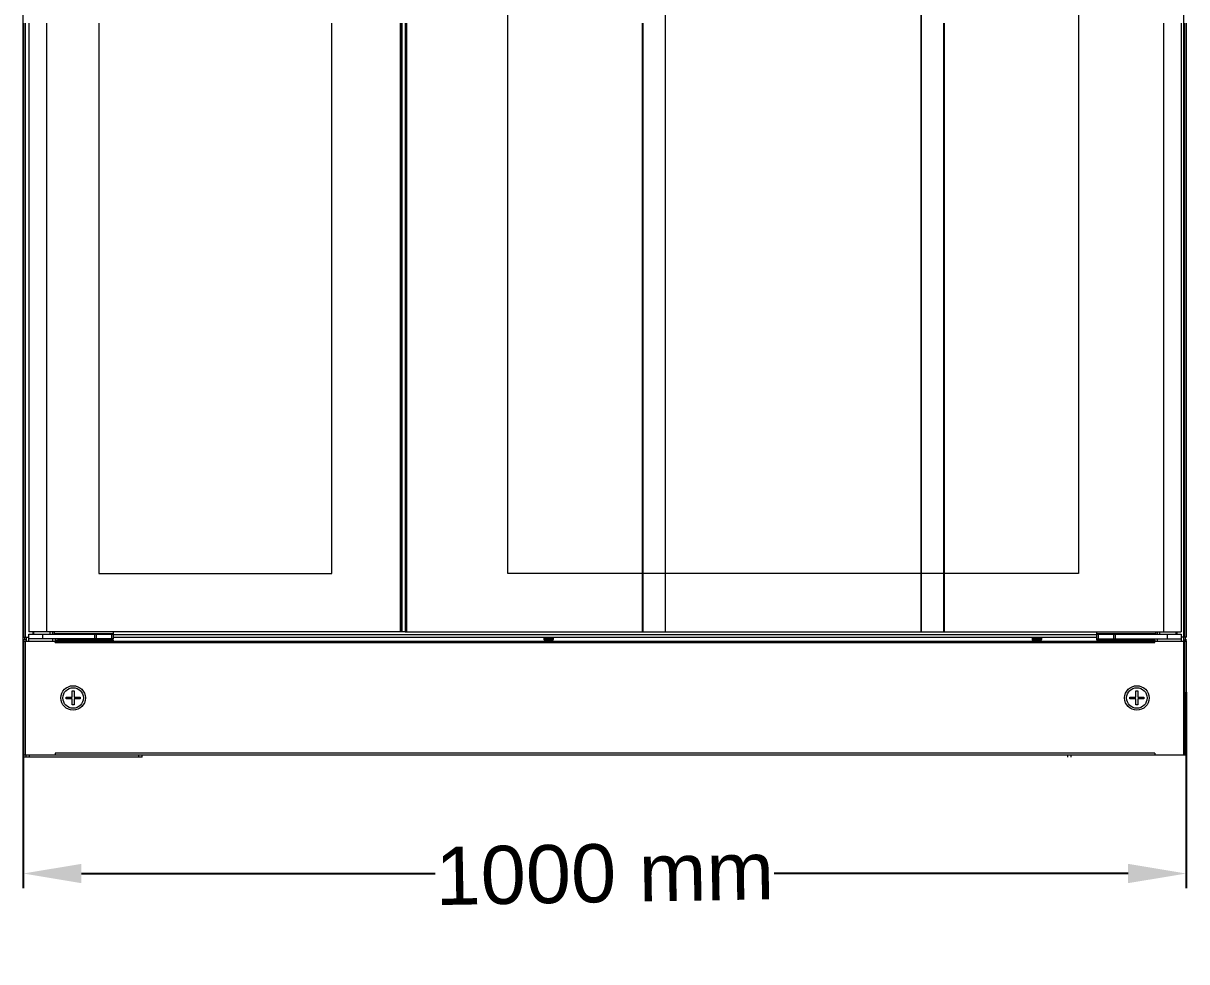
# Model space of a CAD drawing. Header units: millimetres. Extents: x 0 to 100, y -18 to 195.
# Drawn here: x 0 to 100, y -17.6 to 63.1 of the extents above; entities that cross this region are included whole.
import ezdxf

# ---------------------------------------------------------------- set-up
doc = ezdxf.new("R2010")
doc.units = ezdxf.units.MM
for name, color, linetype in [('2401-00307_MDCT-M4-8_0', 7, 'Continuous'), ('2401-00329-M6-16TMHO_0', 7, 'Continuous'), ('2401-00459-M4-8PSTTHC_0', 7, 'Continuous'), ('2401-00460-M6-12PSTTHC_0', 7, 'Continuous'), ('4203-77997_0', 7, 'Continuous'), ('4203-77998_0', 7, 'Continuous'), ('4203-78013_1_0', 7, 'Continuous'), ('4203-78013_2_0', 7, 'Continuous'), ('4203-78014_1_0', 7, 'Continuous'), ('4203-78014_2_0', 7, 'Continuous'), ('4203-78015_1_0', 7, 'Continuous'), ('4203-78016_1_0', 7, 'Continuous'), ('4203-78017_0', 7, 'Continuous'), ('4203-78020_0', 7, 'Continuous'), ('4203-78021_0', 7, 'Continuous'), ('4203-78023_3_0', 7, 'Continuous'), ('4203-78025_1_0', 7, 'Continuous'), ('4203-78026_1_0', 7, 'Continuous')]:
    doc.layers.add(name, color=color, linetype=linetype)
doc.styles.get("Standard").update_dxf_attribs({"font": 'arial.ttf'})
doc.dimstyles.new('ISO-25', dxfattribs={"dimtxt": 2.5, "dimasz": 2.5, "dimexe": 1.25, "dimexo": 0.625, "dimtad": 1, "dimtxsty": 'Standard', "dimcen": 2.5, "dimadec": 0, "dimazin": 0, "dimtfac": 1, "dimtmove": 0, "dimatfit": 3, "dimfxl": 1, "dimarcsym": 0})

# ---------------------------------------------------------------- blocks, each defined once
blk = doc.blocks.new('*D4')
at = {"color": 0, "lineweight": -2, "transparency": 16777216}
for p, q in [((0, 5.59), (0, -11.25)), ((100, 5.59), (100, -11.25)), ((5, -10), (35.42, -10)), ((95, -10), (64.58, -10))]:
    blk.add_line(p, q, dxfattribs=at)
at = {"color": 0, "transparency": 16777216}
for points in [[(5, -9.17), (5, -10.83), (0, -10)], [(95, -9.17), (95, -10.83), (100, -10)]]:
    blk.add_solid(points, dxfattribs=at)
at = {"layer": 'Defpoints', "color": 0, "transparency": 16777216}
for p in [(0, 6.22), (100, 6.22), (0, -10)]:
    blk.add_point(p, dxfattribs=at)
at = {"color": 0, "lineweight": 9, "transparency": 16777216, "insert": (50, -10), "char_height": 5, "attachment_point": 5, "rotation": 1}
blk.add_mtext('{1000 mm}', dxfattribs=at)

msp = doc.modelspace()

# ---------------------------------------------------------------- linework, layer by layer
at = {"color": 0, "linetype": 'ByBlock', "lineweight": 5}
for p, q in [((0, 63.125), (0, 194.935)), ((0, 0), (0, 63.125))]:
    msp.add_line(p, q, dxfattribs=at)
at = {"lineweight": 9}
for p, q in [((99.805, 63.125), (99.805, 127.472)), ((99.805, 0.2), (99.805, 63.125)), ((0, 0.2), (0, 0)), ((0.24, 0), (0, 0))]:
    msp.add_line(p, q, dxfattribs=at)
at = {"color": 0, "linetype": 'ByBlock', "lineweight": 9}
for p, q in [((0, 9.122), (0, 10.096)), ((0, 0.2), (0, 8.901)), ((0, 0.2), (0, 8.901)), ((0, 8.901), (0, 0.2)), ((0, 8.901), (0, 0.2)), ((0, 0.2), (0, 8.901)), ((0, 0.2), (0, 8.898)), ((0, 8.898), (0, 0.2)), ((0, 8.891), (0, 0.2)), ((0, 8.891), (0, 0.2)), ((0, 0.2), (0, 8.891)), ((0, 0.2), (0, 8.891)), ((0, 0.2), (0, 8.891)), ((0, 0.2), (0, 8.856)), ((0, 8.853), (0, 0.2)), ((0, 0.2), (0, 8.847)), ((0, 8.844), (0, 0.2))]:
    msp.add_line(p, q, dxfattribs=at)
at = {"layer": '2401-00307_MDCT-M4-8_0', "color": 0, "linetype": 'Continuous', "lineweight": 9}
for p, q in [((4.538, 10.096), (4.538, 10.076)), ((4.938, 10.096), (4.938, 10.076)), ((95.106, 10.096), (95.106, 10.076)), ((95.506, 10.096), (95.506, 10.076))]:
    msp.add_line(p, q, dxfattribs=at)
at = {"layer": '2401-00329-M6-16TMHO_0', "color": 0, "linetype": 'Continuous', "lineweight": 9}
for p, q in [((3.689, 5.173), (4.214, 5.173)), ((3.689, 5.023), (3.689, 5.173)), ((4.214, 5.023), (3.689, 5.023)), ((4.214, 5.698), (4.363, 5.698)), ((4.214, 5.173), (4.214, 5.698)), ((4.214, 4.498), (4.214, 5.023)), ((4.363, 5.698), (4.363, 5.173)), ((4.363, 5.173), (4.888, 5.173)), ((4.888, 5.023), (4.363, 5.023)), ((4.363, 5.023), (4.363, 4.498)), ((4.888, 5.173), (4.888, 5.023)), ((95.156, 5.173), (95.681, 5.173)), ((95.156, 5.023), (95.156, 5.173)), ((95.681, 5.023), (95.156, 5.023)), ((95.681, 5.698), (95.831, 5.698)), ((95.681, 5.173), (95.681, 5.698)), ((95.681, 4.498), (95.681, 5.023)), ((95.831, 5.698), (95.831, 5.173)), ((95.831, 5.173), (96.356, 5.173)), ((96.356, 5.023), (95.831, 5.023)), ((95.831, 5.023), (95.831, 4.498)), ((96.356, 5.173), (96.356, 5.023)), ((4.363, 4.498), (4.214, 4.498)), ((95.831, 4.498), (95.681, 4.498))]:
    msp.add_line(p, q, dxfattribs=at)
at = {"layer": '2401-00459-M4-8PSTTHC_0', "color": 0, "linetype": 'Continuous', "lineweight": 9}
for p, q in [((44.774, 10.246), (45.574, 10.246)), ((44.774, 10.246), (44.774, 10.114)), ((44.774, 10.114), (45.574, 10.114)), ((44.798, 10.071), (45.55, 10.071)), ((45.574, 10.246), (45.574, 10.114)), ((86.759, 10.246), (87.559, 10.246)), ((86.759, 10.246), (86.759, 10.114)), ((86.759, 10.114), (87.559, 10.114)), ((86.783, 10.071), (87.535, 10.071)), ((87.559, 10.246), (87.559, 10.114))]:
    msp.add_line(p, q, dxfattribs=at)
for points in [[(44.958, 9.996), (44.947, 10), (44.923, 10.009), (44.899, 10.019), (44.874, 10.03), (44.849, 10.042), (44.824, 10.056), (44.798, 10.071)], [(45.39, 9.996), (45.401, 10), (45.425, 10.009), (45.449, 10.019), (45.474, 10.03), (45.499, 10.042), (45.524, 10.056), (45.55, 10.071)], [(86.943, 9.996), (86.932, 10), (86.908, 10.009), (86.884, 10.019), (86.859, 10.03), (86.834, 10.042), (86.809, 10.056), (86.783, 10.071)], [(87.376, 9.996), (87.386, 10), (87.41, 10.009), (87.435, 10.019), (87.459, 10.03), (87.484, 10.042), (87.509, 10.056), (87.535, 10.071)]]:
    msp.add_lwpolyline(points, dxfattribs=at)
for centre, start, end in [((44.824, 10.246), 90, 180), ((44.824, 10.114), 180, 238.55489), ((45.524, 10.246), 0, 90), ((45.524, 10.114), 301.44511, 0), ((86.809, 10.246), 90, 180), ((86.809, 10.114), 180, 238.55489), ((87.509, 10.246), 0, 75), ((87.509, 10.114), 301.44511, 0)]:
    msp.add_arc(centre, 0.05, start, end, dxfattribs=at)
at = {"layer": '2401-00460-M6-12PSTTHC_0', "color": 0, "linetype": 'Continuous', "lineweight": 9}
for p, q in [((6.438, 10.076), (6.438, 10.096)), ((7.038, 10.076), (7.038, 10.096)), ((93.007, 10.076), (93.007, 10.096)), ((93.607, 10.076), (93.607, 10.096))]:
    msp.add_line(p, q, dxfattribs=at)
at = {"layer": '4203-77997_0', "color": 0, "linetype": 'Continuous', "lineweight": 9}
for p, q in [((0.24, 10.316), (0.24, 10.096)), ((0.46, 10.316), (0.46, 9.996)), ((2.519, 10.796), (2.519, 10.596)), ((2.519, 10.196), (2.519, 9.996)), ((2.739, 10.196), (2.739, 9.996)), ((97.306, 9.996), (97.306, 10.196)), ((97.525, 10.596), (97.525, 10.796)), ((97.525, 9.996), (97.525, 10.196)), ((99.585, 9.996), (99.585, 10.316)), ((99.805, 10.096), (99.805, 10.316))]:
    msp.add_line(p, q, dxfattribs=at)
at = {"layer": '4203-77998_0', "color": 0, "linetype": 'Continuous', "lineweight": 9}
for p, q in [((92.307, 10.516), (7.737, 10.516)), ((92.307, 10.296), (7.737, 10.296))]:
    msp.add_line(p, q, dxfattribs=at)
at = {"layer": '4203-78013_1_0', "color": 0, "linetype": 'Continuous', "lineweight": 9}
for p, q in [((0.24, 0), (0.24, 0.2)), ((10.236, 0), (0.24, 0)), ((0.54, 0), (0.54, 0.2)), ((9.936, 0), (9.936, 0.2)), ((10.236, 0), (10.236, 0.2))]:
    msp.add_line(p, q, dxfattribs=at)
at = {"layer": '4203-78013_2_0', "color": 0, "linetype": 'Continuous', "lineweight": 9}
for p, q in [((2.739, 10.076), (7.737, 10.076)), ((2.739, 10.076), (2.739, 9.996)), ((2.959, 10.096), (7.737, 10.096)), ((2.959, 10.076), (2.959, 9.996)), ((7.737, 10.096), (7.737, 10.196)), ((7.737, 10.076), (7.737, 9.996))]:
    msp.add_line(p, q, dxfattribs=at)
for radius, start in [(0.22, 146.70666), (0.02, 90)]:
    msp.add_arc((2.959, 10.076), radius, start, 180, dxfattribs=at)
at = {"layer": '4203-78014_1_0', "color": 0, "linetype": 'Continuous', "lineweight": 9}
for p, q in [((89.808, 0), (89.808, 0.2)), ((90.108, 0), (90.108, 0.2))]:
    msp.add_line(p, q, dxfattribs=at)
at = {"layer": '4203-78014_2_0', "color": 0, "linetype": 'Continuous', "lineweight": 9}
for p, q in [((92.307, 10.096), (92.307, 10.196)), ((97.086, 10.096), (92.307, 10.096)), ((92.307, 10.076), (97.306, 10.076)), ((92.307, 10.076), (92.307, 9.996)), ((97.086, 10.076), (97.086, 9.996)), ((97.306, 10.076), (97.306, 9.996))]:
    msp.add_line(p, q, dxfattribs=at)
for radius, end in [(0.02, 90), (0.22, 33.29334)]:
    msp.add_arc((97.086, 10.076), radius, 0, end, dxfattribs=at)
at = {"layer": '4203-78015_1_0', "color": 0, "linetype": 'Continuous', "lineweight": 9}
for p, q in [((0.49, 63.125), (0.49, 10.796)), ((1.989, 63.125), (1.989, 10.796)), ((6.498, 63.125), (6.498, 15.794)), ((26.521, 15.794), (26.521, 63.125)), ((32.409, 63.125), (32.409, 10.796)), ((32.528, 63.125), (32.528, 10.796)), ((32.574, 10.796), (32.567, 63.125)), ((6.498, 15.794), (26.521, 15.794)), ((32.828, 10.796), (0.49, 10.796))]:
    msp.add_line(p, q, dxfattribs=at)
at = {"layer": '4203-78016_1_0', "color": 0, "linetype": 'Continuous', "lineweight": 9}
for p, q in [((41.655, 63.125), (41.655, 189.269)), ((90.728, 189.269), (90.728, 63.125)), ((55.183, 132.319), (55.183, 63.125)), ((55.21, 132.319), (55.21, 63.125)), ((77.174, 132.319), (77.174, 63.125)), ((77.2, 132.319), (77.2, 63.125)), ((32.828, 63.125), (32.828, 10.796)), ((32.948, 63.125), (32.948, 10.796)), ((41.655, 15.794), (41.655, 63.125)), ((53.204, 63.125), (53.204, 10.796)), ((53.267, 63.125), (53.267, 10.796)), ((55.183, 63.125), (55.183, 10.796)), ((55.21, 63.125), (55.21, 10.796)), ((77.174, 63.125), (77.174, 10.796)), ((77.2, 63.125), (77.2, 10.796)), ((79.116, 63.125), (79.116, 10.796)), ((79.179, 63.125), (79.179, 10.796)), ((90.728, 63.125), (90.728, 15.794)), ((98.055, 63.125), (98.055, 10.796)), ((99.555, 63.125), (99.555, 10.796)), ((90.728, 15.794), (41.655, 15.794)), ((32.828, 10.796), (99.555, 10.796))]:
    msp.add_line(p, q, dxfattribs=at)
at = {"layer": '4203-78017_0', "color": 0, "linetype": 'Continuous', "lineweight": 9}
for p, q in [((0.02, 63.125), (0.02, 10.316)), ((0.16, 63.125), (0.16, 10.316)), ((99.885, 10.316), (99.885, 63.125)), ((100.025, 10.316), (100.025, 63.125)), ((0.02, 10.316), (0.49, 10.316)), ((0.82, 10.796), (0.82, 10.616)), ((99.225, 10.616), (99.225, 10.796)), ((100.025, 10.316), (99.555, 10.316))]:
    msp.add_line(p, q, dxfattribs=at)
for centre, start, end in [((0.52, 10.616), 356.1614, 0), ((99.525, 10.616), 180, 183.8386)]:
    msp.add_arc(centre, 0.3, start, end, dxfattribs=at)
at = {"layer": '4203-78020_0', "color": 0, "linetype": 'Continuous', "lineweight": 9}
for p, q in [((0.24, 10.096), (0, 10.096)), ((0, 10.096), (0, 0.2)), ((0.12, 10.316), (0.12, 10.096)), ((0.24, 10.096), (0.24, 9.996)), ((99.805, 10.096), (100.045, 10.096)), ((99.805, 9.996), (99.805, 10.096)), ((99.925, 10.096), (99.925, 10.316)), ((0.04, 0.2), (0, 0.2))]:
    msp.add_line(p, q, dxfattribs=at)
at = {"layer": '4203-78021_0', "color": 0, "linetype": 'Continuous', "lineweight": 9}
for p, q in [((0.04, 9.996), (100.005, 9.996)), ((0.04, 0.2), (0.04, 9.996)), ((0.18, 0.2), (0.18, 9.996)), ((2.739, 9.857), (2.739, 9.996)), ((2.739, 9.857), (97.306, 9.857)), ((97.306, 9.857), (97.306, 9.996)), ((99.865, 9.996), (99.865, 0.2)), ((100.005, 9.996), (100.005, 0.2)), ((0.04, 0.2), (100.005, 0.2)), ((97.306, 0.34), (2.739, 0.34)), ((2.739, 0.34), (2.739, 0.2)), ((97.306, 0.34), (97.306, 0.2))]:
    msp.add_line(p, q, dxfattribs=at)
for centre, radius in [((4.288, 5.098), 1.054), ((95.756, 5.098), 1.054), ((4.288, 5.098), 0.881), ((95.756, 5.098), 0.881)]:
    msp.add_circle(centre, radius, dxfattribs=at)
at = {"layer": '4203-78023_3_0', "color": 0, "linetype": 'Continuous', "lineweight": 9}
for p, q in [((0.91, 10.596), (0.91, 10.796)), ((2.309, 10.596), (2.309, 10.796)), ((97.735, 10.596), (97.735, 10.796)), ((99.135, 10.596), (99.135, 10.796))]:
    msp.add_line(p, q, dxfattribs=at)
at = {"layer": '4203-78025_1_0', "color": 0, "linetype": 'Continuous', "lineweight": 9}
for p, q in [((0.49, 10.596), (7.737, 10.596)), ((0.49, 10.196), (0.49, 10.596)), ((7.737, 10.196), (0.49, 10.196)), ((1.689, 10.196), (1.689, 10.596)), ((2.689, 10.596), (2.689, 10.796)), ((7.737, 10.616), (2.689, 10.616)), ((6.153, 10.196), (6.153, 10.596)), ((6.31, 10.196), (6.31, 10.596)), ((7.594, 10.596), (7.594, 10.196)), ((7.737, 10.796), (7.737, 10.596)), ((7.737, 10.596), (7.737, 10.196))]:
    msp.add_line(p, q, dxfattribs=at)
at = {"layer": '4203-78026_1_0', "color": 0, "linetype": 'Continuous', "lineweight": 9}
for p, q in [((92.307, 10.196), (92.307, 10.796)), ((97.355, 10.616), (92.307, 10.616)), ((92.307, 10.596), (99.555, 10.596)), ((92.307, 10.196), (99.555, 10.196)), ((92.451, 10.196), (92.451, 10.596)), ((93.735, 10.596), (93.735, 10.196)), ((93.891, 10.596), (93.891, 10.196)), ((97.355, 10.796), (97.355, 10.596)), ((98.355, 10.596), (98.355, 10.196)), ((99.555, 10.596), (99.555, 10.196))]:
    msp.add_line(p, q, dxfattribs=at)

# ---------------------------------------------------------------- dimensions: what is measured, and where the dimension line sits
at = {"lineweight": 9}
dim = msp.add_linear_dim(base=(0, -10), p1=(100.005, 6.215), p2=(0, 6.215), text='{1000 mm}', dimstyle='ISO-25', override={"dimtxt": 5, "dimasz": 5, "dimtolj": 0}, dxfattribs=at)
dim.commit()
dim.dimension.update_dxf_attribs({"geometry": '*D4', "text_midpoint": (50.002, -10), "text_rotation": 1})

doc.saveas('drawing.dxf')
